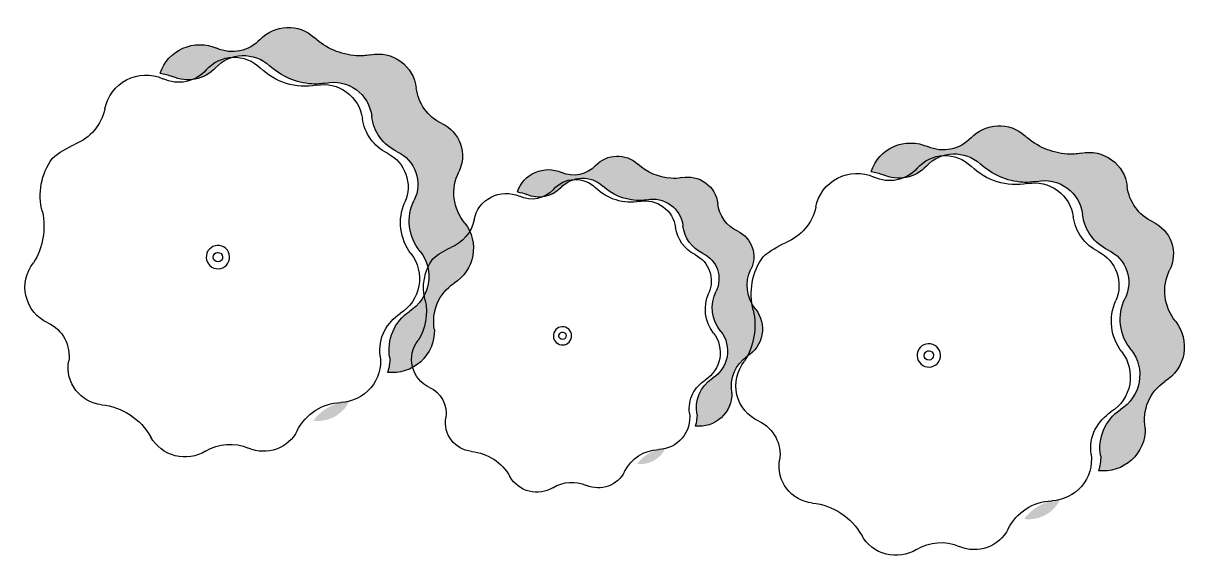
# Model space of a CAD drawing. Header units: millimetres. Extents: x 1673 to 20540, y 9294 to 24303.
# Drawn here: x 12699 to 20540, y 20700 to 24303 of the extents above; entities that cross this region are included whole.
import ezdxf

# ---------------------------------------------------------------- set-up
doc = ezdxf.new("R2010")
doc.units = ezdxf.units.MM
doc.header["$LTSCALE"] = 150
doc.header["$MEASUREMENT"] = 0
doc.layers.add('TREE', color=3, linetype='Continuous')

msp = doc.modelspace()

# ---------------------------------------------------------------- hatches: boundary and pattern name
at = {"layer": 'TREE'}
h = msp.add_hatch(color=9, dxfattribs=at)
edge = h.paths.add_edge_path()
edge.add_ellipse((14915.2962432987, 21427.53878933431), major_axis=(-228.5951296168043, 228.5951296168043), ratio=0.9999999999997514, start_angle=-41.94082604920993, end_angle=8.70439327606428)
edge.add_ellipse((14684.54017865946, 21854.63770714608), major_axis=(-168.014041455997, 168.014041455997), ratio=0.9999999999997213, start_angle=127.7949350634594, end_angle=198.9686321633908)
edge = h.paths.add_edge_path()
edge.add_ellipse((13889.74456840758, 23876.32447449974), major_axis=(-198.9286359144102, 198.9286359144101), ratio=0.9999999999997402, start_angle=-69.01714650749068, end_angle=26.614275030293925, ccw=False)
edge.add_ellipse((14108.84399473231, 24368.03376958169), major_axis=(-181.7172556214281, 181.7172556214281), ratio=0.9999999999997558, start_angle=110.9828534925134, end_angle=181.9400953983226)
edge.add_ellipse((14485.60038233763, 24015.96558538093), major_axis=(-182.904042390431, 182.904042390431), ratio=0.9999999999997357, start_angle=-87.72657159950307, end_angle=1.9400953983334261, ccw=False)
edge.add_ellipse((14978.7501436195, 24549.88982241993), major_axis=(-331.0374805234121, 331.0374805234121), ratio=0.999999999999726, start_angle=92.2734284004945, end_angle=131.007161831329)
edge.add_ellipse((14970.72092121526, 24434.85996748862), major_axis=(-249.5011820487587, 249.5011820487587), ratio=0.9999999999997107, start_angle=131.0071618313554, end_angle=146.4255729920631)
edge.add_ellipse((15092.08341367093, 23834.35250507706), major_axis=(-183.7066589394094, 183.7066589394094), ratio=0.999999999999732, start_angle=231.7125077572624, end_angle=326.4255729920398, ccw=False)
edge.add_ellipse((15651.66286698629, 23900.21182897101), major_axis=(-214.7068292336326, 214.7068292336326), ratio=0.999999999999751, start_angle=51.71250775726844, end_angle=109.7987478432379)
edge.add_ellipse((15419.22502633856, 23406.28429312606), major_axis=(-171.2930156052639, 171.2930156052639), ratio=0.999999999999745, start_angle=198.7080932124703, end_angle=289.7987478432386, ccw=False)
edge.add_ellipse((15923.30809323718, 23157.23951364221), major_axis=(-226.2765006571722, 226.2765006571722), ratio=0.9999999999997392, start_angle=18.70809321247616, end_angle=84.83514895742553)
edge.add_ellipse((15458.5682392378, 22782.96509716552), major_axis=(-195.7348711533589, 195.7348711533589), ratio=0.99999999999973, start_angle=166.7769597503183, end_angle=262.70237089075295, ccw=False)
edge.add_ellipse((15779.30763826898, 22288.92427787208), major_axis=(-220.8515415050083, 220.8515415050083), ratio=0.9999999999997474, start_angle=-10.93060481540509, end_angle=55.31516227911457)
edge.add_ellipse((15188.40384280876, 22227.02744396), major_axis=(-200.5944350606992, 200.5944350606992), ratio=0.9999999999997287, start_angle=128.4796039051903, end_angle=226.2058544675246, ccw=False)
edge.add_ellipse((14887.59882343551, 22036.47655233364), major_axis=(-200.5944350606839, 200.5944350606839), ratio=0.9999999999997305, start_angle=206.2264424532973, end_angle=226.2058544675099)
edge.add_ellipse((15478.50261889547, 22098.37338624551), major_axis=(-220.8515415049259, 220.8515415049259), ratio=0.9999999999997239, start_angle=-10.930604815422726, end_angle=55.315162279123285, ccw=False)
edge.add_ellipse((15157.76321986461, 22592.41420553883), major_axis=(-195.734871153304, 195.734871153304), ratio=0.9999999999997404, start_angle=166.7769597502922, end_angle=262.7023708907809)
edge.add_ellipse((15622.50307386381, 22966.68862201559), major_axis=(-226.2765006571666, 226.2765006571666), ratio=0.999999999999744, start_angle=18.708093212469578, end_angle=84.83514895742218, ccw=False)
edge.add_ellipse((15118.42000696492, 23215.73340149954), major_axis=(-171.2930156053079, 171.2930156053079), ratio=0.9999999999997231, start_angle=198.7080932124741, end_angle=289.7987478432013)
edge.add_ellipse((15350.85784761288, 23709.6609373447), major_axis=(-214.7068292336258, 214.7068292336258), ratio=0.9999999999997196, start_angle=51.71250775726969, end_angle=109.79874784323749, ccw=False)
edge.add_ellipse((14791.27839429782, 23643.80161345071), major_axis=(-183.7066589393728, 183.7066589393728), ratio=0.9999999999997491, start_angle=231.7125077572616, end_angle=326.4255729920446)
edge.add_ellipse((14669.91590184203, 24244.30907586231), major_axis=(-249.5011820487289, 249.5011820487289), ratio=0.999999999999741, start_angle=131.007161831332, end_angle=146.4255729920423, ccw=False)
edge.add_ellipse((14677.94512424628, 24359.33893079326), major_axis=(-331.0374805232444, 331.0374805232444), ratio=0.9999999999997614, start_angle=92.27342840048311, end_angle=131.0071618313183, ccw=False)
edge.add_ellipse((14184.79536296453, 23825.41469375457), major_axis=(-182.9040423905018, 182.9040423905018), ratio=0.9999999999997278, start_angle=-87.72657159949578, end_angle=1.9400953983309)
edge.add_ellipse((13808.03897535908, 24177.48287795537), major_axis=(-181.7172556214403, 181.7172556214403), ratio=0.9999999999997244, start_angle=110.98285349251239, end_angle=181.9400953983228, ccw=False)
edge.add_ellipse((13588.93954903423, 23685.77358287311), major_axis=(-198.9286359143296, 198.9286359143296), ratio=0.9999999999998139, start_angle=-69.01714650749018, end_angle=-51.90822867178888)
h = msp.add_hatch(color=9, dxfattribs=at)
edge = h.paths.add_edge_path()
edge.add_ellipse((19710.51316687485, 20763.67987987307), major_axis=(-228.5951296168052, 228.5951296168052), ratio=0.9999999999997475, start_angle=-41.94082604920972, end_angle=8.704393276064499)
edge.add_ellipse((19479.75710223562, 21190.77879768484), major_axis=(-168.014041455997, 168.014041455997), ratio=0.9999999999997194, start_angle=127.7949350634598, end_angle=198.9686321633909)
edge = h.paths.add_edge_path()
edge.add_ellipse((18684.96149198374, 23212.46556503851), major_axis=(-198.9286359144108, 198.9286359144108), ratio=0.9999999999997297, start_angle=-69.01714650749022, end_angle=26.61427503029421, ccw=False)
edge.add_ellipse((18904.06091830847, 23704.17486012045), major_axis=(-181.7172556214291, 181.7172556214291), ratio=0.999999999999758, start_angle=110.9828534925131, end_angle=181.9400953983229)
edge.add_ellipse((19280.81730591378, 23352.10667591969), major_axis=(-182.9040423904319, 182.9040423904319), ratio=0.9999999999997262, start_angle=-87.7265715995029, end_angle=1.9400953983337104, ccw=False)
edge.add_ellipse((19773.96706719565, 23886.0309129587), major_axis=(-331.0374805234089, 331.0374805234089), ratio=0.9999999999997324, start_angle=92.27342840049465, end_angle=131.0071618313294)
edge.add_ellipse((19765.93784479142, 23771.00105802739), major_axis=(-249.501182048763, 249.501182048763), ratio=0.9999999999997053, start_angle=131.0071618313556, end_angle=146.4255729920636)
edge.add_ellipse((19887.30033724708, 23170.49359561583), major_axis=(-183.7066589394094, 183.7066589394094), ratio=0.999999999999732, start_angle=231.7125077572624, end_angle=326.4255729920398, ccw=False)
edge.add_ellipse((20446.87979056244, 23236.35291950977), major_axis=(-214.7068292336359, 214.7068292336359), ratio=0.9999999999997315, start_angle=51.712507757269, end_angle=109.7987478432376)
edge.add_ellipse((20214.44194991472, 22742.42538366483), major_axis=(-171.2930156052649, 171.2930156052649), ratio=0.9999999999997264, start_angle=198.7080932124706, end_angle=289.79874784323897, ccw=False)
edge.add_ellipse((20718.52501681334, 22493.38060418097), major_axis=(-226.2765006571716, 226.2765006571716), ratio=0.9999999999997365, start_angle=18.70809321247621, end_angle=84.83514895742574)
edge.add_ellipse((20253.78516281396, 22119.10618770428), major_axis=(-195.7348711533571, 195.7348711533571), ratio=0.9999999999997298, start_angle=166.7769597503177, end_angle=262.7023708907534, ccw=False)
edge.add_ellipse((20574.52456184514, 21625.06536841084), major_axis=(-220.8515415050093, 220.8515415050093), ratio=0.9999999999997359, start_angle=-10.93060481540495, end_angle=55.31516227911487)
edge.add_ellipse((19983.62076638492, 21563.16853449877), major_axis=(-200.5944350606982, 200.5944350606982), ratio=0.9999999999997388, start_angle=128.4796039051903, end_angle=226.2058544675243, ccw=False)
edge.add_ellipse((19682.81574701167, 21372.6176428724), major_axis=(-200.5944350606663, 200.5944350606663), ratio=0.999999999999703, start_angle=206.2264424532977, end_angle=226.2058544675106)
edge.add_ellipse((20273.71954247163, 21434.51447678427), major_axis=(-220.8515415049248, 220.8515415049248), ratio=0.9999999999997495, start_angle=-10.930604815422384, end_angle=55.31516227912272, ccw=False)
edge.add_ellipse((19952.98014344077, 21928.5552960776), major_axis=(-195.7348711533028, 195.7348711533028), ratio=0.9999999999997484, start_angle=166.7769597502923, end_angle=262.7023708907809)
edge.add_ellipse((20417.71999743997, 22302.82971255436), major_axis=(-226.2765006571657, 226.2765006571657), ratio=0.9999999999997516, start_angle=18.708093212469578, end_angle=84.8351489574219, ccw=False)
edge.add_ellipse((19913.63693054108, 22551.87449203831), major_axis=(-171.2930156053075, 171.2930156053075), ratio=0.9999999999997322, start_angle=198.7080932124739, end_angle=289.7987478432011)
edge.add_ellipse((20146.07477118903, 23045.80202788347), major_axis=(-214.7068292336237, 214.7068292336236), ratio=0.9999999999997286, start_angle=51.71250775726952, end_angle=109.7987478432382, ccw=False)
edge.add_ellipse((19586.49531787398, 22979.94270398947), major_axis=(-183.7066589393731, 183.7066589393731), ratio=0.9999999999997475, start_angle=231.7125077572616, end_angle=326.425572992045)
edge.add_ellipse((19465.13282541818, 23580.45016640107), major_axis=(-249.5011820487258, 249.5011820487258), ratio=0.9999999999997357, start_angle=131.0071618313321, end_angle=146.4255729920422, ccw=False)
edge.add_ellipse((19473.16204782244, 23695.48002133202), major_axis=(-331.0374805232476, 331.0374805232476), ratio=0.9999999999997545, start_angle=92.27342840048283, end_angle=131.0071618313179, ccw=False)
edge.add_ellipse((18980.01228654068, 23161.55578429333), major_axis=(-182.9040423904991, 182.9040423904991), ratio=0.9999999999997413, start_angle=-87.72657159949574, end_angle=1.94009539833118)
edge.add_ellipse((18603.25589893524, 23513.62396849414), major_axis=(-181.7172556214402, 181.7172556214402), ratio=0.999999999999729, start_angle=110.98285349251199, end_angle=181.9400953983228, ccw=False)
edge.add_ellipse((18384.15647261039, 23021.91467341188), major_axis=(-198.9286359143296, 198.9286359143296), ratio=0.9999999999998139, start_angle=-69.01714650749018, end_angle=-51.90822867178888)
h = msp.add_hatch(color=9, dxfattribs=at)
edge = h.paths.add_edge_path()
edge.add_ellipse((17043.18088370761, 21177.76989049455), major_axis=(-178.8567920854729, 178.8567920854729), ratio=0.9999999999997227, start_angle=-41.94082604921066, end_angle=8.704393276064446)
edge.add_ellipse((16862.633338601, 21511.93948750672), major_axis=(-131.4570985414616, 131.4570985414616), ratio=0.9999999999997506, start_angle=127.7949350634599, end_angle=198.9686321633902)
edge = h.paths.add_edge_path()
edge.add_ellipse((16240.77147543899, 23093.74226001838), major_axis=(-155.6452131470723, 155.6452131470723), ratio=0.9999999999997466, start_angle=-69.01714650749011, end_angle=26.614275030293527, ccw=False)
edge.add_ellipse((16412.1986646617, 23478.46413622103), major_axis=(-142.1787308483198, 142.1787308483198), ratio=0.9999999999997486, start_angle=110.9828534925125, end_angle=181.9400953983215)
edge.add_ellipse((16706.9793933577, 23202.99988583625), major_axis=(-143.1072933892162, 143.1072933892161), ratio=0.999999999999726, start_angle=-87.72657159950262, end_angle=1.940095398333881, ccw=False)
edge.add_ellipse((17092.8283152855, 23620.75146441783), major_axis=(-259.0094632625154, 259.0094632625155), ratio=0.9999999999997303, start_angle=92.27342840049464, end_angle=131.0071618313296)
edge.add_ellipse((17086.54611249068, 23530.75011188875), major_axis=(-195.21404991252, 195.21404991252), ratio=0.999999999999708, start_angle=131.0071618313557, end_angle=146.4255729920633)
edge.add_ellipse((17181.50223039444, 23060.90266356226), major_axis=(-143.7352744904116, 143.7352744904115), ratio=0.999999999999725, start_angle=231.7125077572621, end_angle=326.4255729920405, ccw=False)
edge.add_ellipse((17619.32689492119, 23112.43214024156), major_axis=(-167.9903451134099, 167.9903451134099), ratio=0.9999999999997242, start_angle=51.71250775726965, end_angle=109.7987478432378)
edge.add_ellipse((17437.46349911212, 22725.97467401295), major_axis=(-134.0226247565334, 134.0226247565334), ratio=0.9999999999997584, start_angle=198.7080932124703, end_angle=289.79874784323874, ccw=False)
edge.add_ellipse((17831.86682888222, 22531.11772137891), major_axis=(-177.042656594257, 177.042656594257), ratio=0.9999999999997478, start_angle=18.70809321247628, end_angle=84.83514895742528)
edge.add_ellipse((17468.24631089508, 22238.27892991866), major_axis=(-153.1463562344366, 153.1463562344366), ratio=0.9999999999997456, start_angle=166.7769597503193, end_angle=262.70237089075357, ccw=False)
edge.add_ellipse((17719.19837668188, 21851.7328287562), major_axis=(-172.7980745124925, 172.7980745124925), ratio=0.9999999999997764, start_angle=-10.93060481540454, end_angle=55.31516227911334)
edge.add_ellipse((17256.86500385671, 21803.30367292808), major_axis=(-156.9485632755872, 156.9485632755872), ratio=0.9999999999997503, start_angle=128.4796039051905, end_angle=226.2058544675238, ccw=False)
edge.add_ellipse((17021.5099422747, 21654.21335213932), major_axis=(-156.9485632755764, 156.9485632755764), ratio=0.9999999999997691, start_angle=206.2264424532963, end_angle=226.2058544675093)
edge.add_ellipse((17483.84331509968, 21702.64250796728), major_axis=(-172.7980745124257, 172.7980745124257), ratio=0.9999999999997525, start_angle=-10.930604815422726, end_angle=55.31516227912249, ccw=False)
edge.add_ellipse((17232.89124931312, 22089.18860912965), major_axis=(-153.1463562343968, 153.1463562343968), ratio=0.9999999999997442, start_angle=166.776959750292, end_angle=262.7023708907811)
edge.add_ellipse((17596.51176730012, 22382.02740058994), major_axis=(-177.0426565942514, 177.0426565942514), ratio=0.9999999999997498, start_angle=18.708093212469123, end_angle=84.83514895742218, ccw=False)
edge.add_ellipse((17202.10843752982, 22576.88435322407), major_axis=(-134.0226247565667, 134.0226247565667), ratio=0.9999999999997519, start_angle=198.7080932124738, end_angle=289.7987478432013)
edge.add_ellipse((17383.97183333907, 22963.34181945284), major_axis=(-167.9903451133949, 167.9903451133949), ratio=0.999999999999767, start_angle=51.71250775726787, end_angle=109.79874784323789, ccw=False)
edge.add_ellipse((16946.14716881255, 22911.8123427735), major_axis=(-143.7352744903827, 143.7352744903828), ratio=0.9999999999997431, start_angle=231.7125077572617, end_angle=326.4255729920454)
edge.add_ellipse((16851.1910509087, 23381.65979110003), major_axis=(-195.2140499124981, 195.2140499124981), ratio=0.9999999999997381, start_angle=131.0071618313317, end_angle=146.4255729920421, ccw=False)
edge.add_ellipse((16857.47325370353, 23471.66114362882), major_axis=(-259.0094632623928, 259.0094632623928), ratio=0.9999999999997397, start_angle=92.27342840048323, end_angle=131.0071618313177, ccw=False)
edge.add_ellipse((16471.62433177582, 23053.90956504749), major_axis=(-143.1072933892695, 143.1072933892695), ratio=0.9999999999997256, start_angle=-87.72657159949547, end_angle=1.940095398331308)
edge.add_ellipse((16176.84360307972, 23329.37381543231), major_axis=(-142.1787308483291, 142.1787308483291), ratio=0.9999999999997412, start_angle=110.9828534925127, end_angle=181.9400953983236, ccw=False)
edge.add_ellipse((16005.41641385692, 22944.65193922941), major_axis=(-155.6452131469923, 155.6452131469923), ratio=0.9999999999999194, start_angle=-69.01714650748777, end_angle=-51.90822867178612)

# ---------------------------------------------------------------- linework, layer by layer
at = {"layer": 'TREE', "color": 7}
for p, q in [((13622.77746511581, 23965.05874146323), (13622.77746511581, 23965.05874146323)), ((18417.99438869197, 23301.199832002), (18417.99438869197, 23301.199832002)), ((16031.89178597598, 23163.16948869009), (16031.89178597598, 23163.16948869009))]:
    msp.add_line(p, q, dxfattribs=at)
at = {"layer": 'TREE', "color": 7, "extrusion": (0, 0, -1)}
for centre, major_axis, ratio, start_param, end_param in [((14485.60038233779, 24015.96558538099), (-182.9040423904831, 182.904042390483), 0.9999999999997427, 6.249324254675266, 7.814302823076765), ((13889.74456840753, 23876.3244744995), (-198.9286359144286, 198.9286359144286), 0.9999999999997403, 5.818678579869573, 7.487761754066463), ((14108.84399473245, 24368.03376958153), (-181.7172556213631, 181.7172556213631), 0.9999999999997539, 3.107731601086937, 4.346169100477466), ((14978.75014361964, 24549.88982241985), (-331.0374805234355, 331.0374805234355), 0.9999999999997461, 3.996678989530227, 4.672710169488098), ((14121.48048152289, 23821.97146688901), (-177.3827993517714, 177.3827993517714), 0.9999999999997417, 6.217882090268758, 7.845744987483899), ((14184.79536296448, 23825.41469375451), (-182.9040423904311, 182.9040423904311), 0.999999999999748, 6.249324254676147, 7.814302823077644), ((14970.72092121524, 24434.85996748872), (-249.5011820487771, 249.5011820487771), 0.9999999999997959, 3.727576949348969, 3.996678989529596), ((15092.08341367094, 23834.35250507715), (-183.7066589393841, 183.7066589393841), 0.999999999999742, 0.5859842957593816, 2.239039128762473), ((13808.03897535931, 24177.48287795528), (-181.717255621439, 181.717255621439), 0.9999999999997341, 3.107731601087185, 4.346169100477711), ((14600.00141331531, 24308.44086262426), (-305.1287316766355, 305.1287316766355), 0.9999999999997283, 3.747806164420354, 4.704152333894347), ((13525.78394874494, 23671.71836200402), (-198.6359654269818, 198.6359654269818), 0.9999999999997319, 5.685538208372794, 7.489400632714445), ((13588.93954903486, 23685.77358287303), (-198.9286359143592, 198.9286359143592), 0.9999999999997888, 0.9059694991986106, 1.204576446884782), ((13747.75006066728, 24149.96545704587), (-174.2238679797421, 174.2238679797421), 0.9999999999997433, 3.076729544749637, 4.377171156812752), ((14669.91590184205, 24244.30907586292), (-249.50118204917, 249.50118204917), 0.9999999999997774, 3.727576949349033, 3.996678989529658), ((14724.10190874415, 23623.28467662813), (-187.232889580888, 187.232889580888), 0.9999999999997469, 0.6062135108306844, 2.218809913690937), ((14791.27839429784, 23643.80161345079), (-183.7066589393841, 183.7066589393841), 0.9999999999997377, 0.5859842957593836, 2.239039128762456), ((15651.66286698615, 23900.21182897121), (-214.7068292336061, 214.7068292336061), 0.9999999999997389, 4.366835642747954, 5.380631782352048), ((12923.49996896586, 23795.66189850951), (-236.2097023618012, 236.2097023618012), 0.9999999999997314, 2.571936360835207, 3.542857249671817), ((15294.81052071745, 23702.1882859971), (-220.1576474667621, 220.1576474667621), 0.9999999999997631, 4.393861899807724, 5.360402567281432), ((15350.85784761298, 23709.66093734471), (-214.7068292335468, 214.7068292335468), 0.9999999999997364, 4.366835642748379, 5.380631782352473), ((15419.22502633836, 23406.28429312611), (-171.2930156052286, 171.2930156052286), 0.9999999999997466, 1.225242989158461, 2.815074830261951), ((19280.81730591395, 23352.10667591975), (-182.9040423904831, 182.9040423904831), 0.9999999999997321, 6.249324254675266, 7.814302823076755), ((18904.0609183086, 23704.17486012029), (-181.7172556213649, 181.7172556213649), 0.9999999999997499, 3.107731601086927, 4.346169100477467), ((19773.9670671958, 23886.03091295861), (-331.0374805234384, 331.0374805234384), 0.9999999999997429, 3.996678989530237, 4.672710169488103), ((13302.52071474125, 22904.05889409322), (-448.9069034691509, 448.9069034691508), 0.999999999999773, 0.08502565799756547, 0.3740651130190684), ((18684.96149198369, 23212.46556503827), (-198.9286359144297, 198.9286359144297), 0.9999999999997301, 5.818678579869567, 7.487761754066455), ((18980.01228654064, 23161.55578429328), (-182.9040423904321, 182.9040423904321), 0.9999999999997381, 6.249324254676142, 7.814302823077639), ((13246.9442530148, 23138.85165834387), (-306.4564221752258, 306.4564221752257), 0.9999999999997404, 5.241940635311746, 6.114382045690587), ((15118.42000696515, 23215.73340149977), (-171.2930156052088, 171.2930156052088), 0.9999999999997286, 1.22524298915837, 2.815074830261854), ((16706.97939335783, 23202.9998858363), (-143.1072933892572, 143.1072933892572), 0.9999999999997216, 6.249324254675256, 7.814302823076755), ((18916.69740509905, 23158.11255742778), (-177.3827993517714, 177.3827993517714), 0.9999999999997417, 6.217882090268758, 7.845744987483899), ((19765.9378447914, 23771.00105802748), (-249.5011820487787, 249.5011820487787), 0.9999999999997939, 3.727576949348964, 3.996678989529597), ((19887.3003372471, 23170.49359561591), (-183.7066589393837, 183.7066589393837), 0.9999999999997344, 0.585984295759385, 2.239039128762454), ((15923.30809323728, 23157.23951364221), (-226.2765006572496, 226.2765006572496), 0.9999999999997369, 4.802532636452915, 5.956667483852071), ((16240.77147543896, 23093.74226001819), (-155.6452131470877, 155.6452131470877), 0.9999999999997423, 5.818678579869567, 7.487761754066452), ((16412.19866466181, 23478.4641362209), (-142.1787308482677, 142.1787308482677), 0.9999999999997329, 3.10773160108693, 4.346169100477482), ((17092.82831528562, 23620.75146441776), (-259.0094632625299, 259.0094632625299), 0.9999999999997713, 3.996678989530212, 4.672710169488106), ((18321.0008723211, 23007.85945254278), (-198.6359654269812, 198.6359654269811), 0.9999999999997313, 5.685538208372782, 7.489400632714445), ((18384.15647261102, 23021.91467341179), (-198.9286359143619, 198.9286359143619), 0.9999999999997728, 0.9059694991986184, 1.204576446884781), ((18542.96698424343, 23486.10654758463), (-174.2238679797412, 174.2238679797412), 0.999999999999739, 3.076729544749621, 4.37717115681276), ((18603.25589893547, 23513.62396849404), (-181.7172556214363, 181.7172556214362), 0.9999999999997448, 3.10773160108718, 4.346169100477727), ((19395.21833689147, 23644.58195316302), (-305.1287316766314, 305.1287316766314), 0.9999999999997325, 3.747806164420352, 4.704152333894349), ((19473.16204782212, 23695.480021332), (-331.0374805232505, 331.0374805232505), 0.9999999999997081, 3.996678989529376, 4.672710169487234), ((16422.08567097886, 23051.21552465989), (-138.7873771255843, 138.7873771255843), 0.9999999999997331, 6.217882090268771, 7.845744987483892), ((16471.62433177578, 23053.90956504745), (-143.1072933892157, 143.1072933892157), 0.9999999999997327, 6.249324254676143, 7.814302823077647), ((17086.54611249066, 23530.75011188882), (-195.2140499124833, 195.2140499124833), 0.9999999999996528, 3.727576949349033, 3.996678989529655), ((19465.1328254182, 23580.45016640168), (-249.5011820491682, 249.5011820491682), 0.9999999999997756, 3.727576949349034, 3.996678989529659), ((19586.495317874, 22979.94270398955), (-183.7066589393856, 183.7066589393856), 0.9999999999997266, 0.5859842957593888, 2.239039128762451), ((15956.00237739468, 22933.65489077561), (-155.416222684294, 155.416222684294), 0.9999999999997495, 5.68553820837279, 7.489400632714444), ((16005.41641385741, 22944.65193922934), (-155.6452131470535, 155.6452131470535), 0.9999999999997132, 0.9059694991986468, 1.204576446884799), ((16176.8436030799, 23329.37381543224), (-142.1787308483255, 142.1787308483255), 0.9999999999997451, 3.107731601087169, 4.346169100477722), ((16796.48874312485, 23431.83761278057), (-238.7380090392739, 238.7380090392739), 0.9999999999997439, 3.747806164420343, 4.704152333894343), ((16857.47325370329, 23471.6611436288), (-259.0094632624, 259.0094632623999), 0.9999999999996918, 3.996678989529385, 4.672710169487228), ((20446.87979056231, 23236.35291950997), (-214.7068292336079, 214.7068292336079), 0.9999999999997337, 4.366835642747956, 5.380631782352059), ((15585.2663306033, 22955.11531629567), (-241.799325881779, 241.7993258817789), 0.9999999999997319, 4.843781965630527, 5.915418154673738), ((15622.50307386408, 22966.68862201586), (-226.2765006572824, 226.2765006572824), 0.9999999999997369, 4.802532636452991, 5.95666748385214), ((16851.19105090871, 23381.6597911005), (-195.2140499127965, 195.2140499127965), 0.9999999999997128, 3.727576949349058, 3.996678989529686), ((16893.58712201782, 22895.75953574451), (-146.4942584711538, 146.4942584711537), 0.9999999999997558, 0.6062135108306881, 2.218809913690932), ((17619.32689492109, 23112.43214024171), (-167.9903451133896, 167.9903451133896), 0.9999999999997173, 4.366835642747961, 5.380631782352044), ((17718.71689254201, 23131.80298904828), (-236.2097023618012, 236.2097023618012), 0.9999999999997314, 2.571936360835207, 3.542857249671817), ((20090.0274442936, 23038.32937653586), (-220.1576474667636, 220.1576474667636), 0.9999999999997535, 4.393861899807726, 5.360402567281428), ((20146.07477118913, 23045.80202788347), (-214.706829233541, 214.706829233541), 0.9999999999997646, 4.366835642748369, 5.380631782352485), ((15484.76495108409, 23030.63046228608), (-184.8145657989995, 184.8145657989995), 0.9999999999997342, 2.571936360835207, 3.542857249671812), ((15458.56823923792, 22782.96509716542), (-195.7348711532894, 195.7348711532894), 0.999999999999738, 1.698163982340273, 3.372378243070644), ((17383.97183333915, 22963.34181945284), (-167.9903451133388, 167.9903451133388), 0.999999999999729, 4.366835642748382, 5.380631782352477), ((17437.46349911196, 22725.97467401299), (-134.0226247565062, 134.0226247565062), 0.999999999999766, 1.22524298915847, 2.815074830261945), ((18097.73763831741, 22240.19998463198), (-448.9069034691509, 448.9069034691508), 0.999999999999773, 0.08502565799756547, 0.3740651130190684), ((14011.77100735104, 22723.46474840016), (-55.67269943773857, 55.67269943773857), 0.9999999999997018, 1.134091116858114, 7.4172764240377), ((14011.77100735104, 22723.46474840016), (-55.67269943773857, 55.67269943773857), 0.9999999999997018, 1.134091116858114, 7.4172764240377), ((14011.77100735123, 22723.46474839994), (-22.42350458305897, 22.42350458305897), 0.999999999999742, 4.271807012549546, 7.413399666139339), ((14011.77100735115, 22723.46474839997), (-22.42350458305889, 22.42350458305889), 0.9999999999997783, 4.271807012552125, 7.413399666141919), ((14011.77100735115, 22723.46474839997), (-22.42350458305929, 22.42350458305929), 0.999999999999673, 1.130214358962412, 4.271807012552205), ((14011.77100735123, 22723.46474839994), (-22.42350458305733, 22.42350458305733), 0.9999999999998151, 1.130214358959671, 4.271807012549464), ((15093.3778783566, 22578.06139701193), (-196.4494091426563, 196.4494091426562), 0.9999999999997436, 1.702189312041674, 3.368352913370268), ((15157.76321986474, 22592.41420553899), (-195.7348711532735, 195.7348711532735), 0.9999999999997397, 1.698163982339913, 3.372378243070276), ((15781.31735286478, 22333.02481578352), (-351.2325430297021, 351.232543029702), 0.9999999999995749, 0.08502565799758777, 0.3740651130191401), ((17202.10843752999, 22576.88435322424), (-134.0226247564899, 134.0226247564899), 0.9999999999997364, 1.225242989158356, 2.81507483026185), ((19835.39023925082, 22533.13277298834), (-179.8821720688431, 179.8821720688431), 0.9999999999997253, 1.252269246217292, 2.773825501084695), ((19913.6369305413, 22551.87449203853), (-171.2930156052074, 171.2930156052074), 0.999999999999746, 1.225242989158364, 2.815074830261859), ((12974.92797790603, 22519.74422610538), (-187.0964642666463, 187.0964642666463), 0.9999999999997512, 4.3572086596024, 6.170331225205154), ((15737.8333657977, 22516.73074464189), (-239.776817100754, 239.776817100754), 0.9999999999997474, 5.241940635311744, 6.114382045690589), ((17140.8868698659, 22562.22050735358), (-140.7429296657876, 140.7429296657876), 0.999999999999759, 1.252269246217282, 2.773825501084689), ((18042.16117659095, 22474.99274888263), (-306.4564221752251, 306.456422175225), 0.9999999999997412, 5.241940635311748, 6.114382045690587), ((17831.86682888229, 22531.11772137891), (-177.0426565943201, 177.04265659432), 0.9999999999997429, 4.802532636452916, 5.956667483852067), ((20718.52501681344, 22493.38060418097), (-226.2765006572527, 226.2765006572527), 0.999999999999725, 4.802532636452914, 5.956667483852065), ((15779.30763826878, 22288.92427787198), (-220.8515415049149, 220.8515415049149), 0.9999999999997288, 5.317753599134086, 6.473960350443031), ((15057.13526416321, 22353.16150032335), (-255.344042817188, 255.344042817188), 0.9999999999997387, 2.139169959203641, 2.91633515823243), ((17567.37709387795, 22372.9722455726), (-189.1879841365835, 189.1879841365835), 0.9999999999997525, 4.843781965630525, 5.91541815467373), ((17596.51176730033, 22382.02740059015), (-177.0426565943433, 177.0426565943433), 0.99999999999974, 4.802532636452987, 5.956667483852145), ((20380.48325417945, 22291.25640683443), (-241.7993258817768, 241.7993258817768), 0.999999999999747, 4.843781965630535, 5.915418154673742), ((20417.71999744024, 22302.82971255462), (-226.2765006572846, 226.2765006572846), 0.9999999999997267, 4.80253263645299, 5.956667483852132), ((15478.50261889576, 22098.3733862453), (-220.8515415051364, 220.8515415051364), 0.9999999999997423, 5.317753599134453, 6.473960350443392), ((17172.16754113154, 22265.93648565474), (-326.3527422362546, 326.3527422362546), 0.9999999999997278, 2.139169959203632, 2.916335158232428), ((17468.24631089517, 22238.27892991858), (-153.1463562343846, 153.1463562343846), 0.999999999999731, 1.698163982340265, 3.372378243070646), ((15447.0325559349, 22048.88206951264), (-253.76956059139, 253.76956059139), 0.9999999999997614, 6.011648402480247, 6.455836187880455), ((20253.78516281407, 22119.10618770418), (-195.7348711532899, 195.7348711532899), 0.9999999999997361, 1.698163982340272, 3.372378243070639), ((15403.87964457263, 22093.01367497913), (-212.2072623849251, 212.2072623849251), 0.9999999999997331, 5.376351897691761, 5.954235183490797), ((15188.40384280884, 22227.02744396011), (-200.5944350607147, 200.5944350607147), 0.9999999999997365, 2.335148359433625, 4.040793197375431), ((16336.24707658439, 22191.72482561199), (-17.54453869495087, 17.54453869495087), 0.9999999999998784, 4.271807012549486, 7.413399666139279), ((16336.24707658433, 22191.72482561201), (-17.54453869495288, 17.54453869495287), 0.9999999999996793, 4.271807012552205, 7.413399666141999), ((16336.24707658433, 22191.72482561201), (-17.54453869495342, 17.54453869495342), 0.9999999999997544, 1.130214358962333, 4.271807012552126), ((16336.24707658439, 22191.72482561199), (-17.5445386949526, 17.5445386949526), 0.9999999999998195, 1.130214358959665, 4.271807012549458), ((17182.51504200392, 22077.95872293373), (-153.7054231437107, 153.7054231437107), 0.9999999999997361, 1.702189312041679, 3.368352913370263), ((17232.89124931323, 22089.18860912977), (-153.1463562343719, 153.1463562343719), 0.9999999999997532, 1.698163982339904, 3.372378243070271), ((18806.9879309272, 22059.60583893892), (-55.67269943773783, 55.67269943773783), 0.9999999999997067, 1.134091116858112, 7.417276424037698), ((18806.9879309272, 22059.60583893892), (-55.67269943773783, 55.67269943773783), 0.9999999999997067, 1.134091116858112, 7.417276424037698), ((14830.60809385316, 22019.87332493363), (-196.449409142812, 196.449409142812), 0.9999999999997337, 2.223394400147908, 3.890157754586181), ((17719.19837668172, 21851.73282875612), (-172.7980745124186, 172.7980745124185), 0.9999999999997211, 5.317753599134072, 6.473960350443031), ((18806.98793092739, 22059.6058389387), (-22.4235045830603, 22.4235045830603), 0.9999999999996776, 4.271807012549571, 7.413399666139364), ((18806.98793092731, 22059.60583893873), (-22.42350458305787, 22.42350458305787), 0.9999999999998345, 4.271807012552157, 7.413399666141951), ((18806.98793092731, 22059.60583893873), (-22.42350458306094, 22.42350458306094), 0.9999999999996001, 1.130214358962494, 4.271807012552287), ((18806.98793092739, 22059.6058389387), (-22.42350458305765, 22.42350458305765), 0.9999999999998067, 1.130214358959728, 4.271807012549521), ((19888.59480193276, 21914.2024875507), (-196.4494091426567, 196.4494091426567), 0.9999999999997395, 1.702189312041673, 3.368352913370269), ((19952.9801434409, 21928.55529607775), (-195.7348711532734, 195.7348711532734), 0.9999999999997462, 1.698163982339917, 3.372378243070275), ((17770.14490148218, 21855.88531664414), (-187.096464266646, 187.096464266646), 0.9999999999997624, 4.357208659602403, 6.170331225205156), ((17459.22059230899, 21663.91964382855), (-198.553703276185, 198.553703276185), 0.9999999999995773, 6.011648402480201, 6.455836187880486), ((17483.8433150999, 21702.64250796711), (-172.7980745125912, 172.7980745125912), 0.9999999999997325, 5.31775359913444, 6.473960350443402), ((20574.52456184494, 21625.06536841075), (-220.8515415049145, 220.8515415049145), 0.9999999999997273, 5.317753599134085, 6.473960350443035), ((15358.30611006995, 21669.06480875947), (-136.2339179713716, 136.2339179713716), 0.9999999999997399, 1.215616006013263, 2.516059122861905), ((17425.45700640783, 21698.44897696241), (-166.0346406812376, 166.0346406812375), 0.999999999999722, 5.376351897691762, 5.954235183490796), ((17256.86500385676, 21803.30367292816), (-156.9485632756002, 156.9485632756002), 0.9999999999997319, 2.335148359433623, 4.040793197375436), ((14853.43122858322, 21400.51639066845), (-241.7993258818811, 241.7993258818811), 0.999999999999742, 5.960114219132817, 7.031750408176437), ((16976.91940752099, 21641.2226992063), (-153.7054231438305, 153.7054231438305), 0.9999999999997317, 2.223394400147915, 3.890157754586193), ((17021.50994227476, 21654.213352139), (-156.9485632755699, 156.9485632755699), 0.9999999999998507, 2.335148359432791, 2.683854881693385), ((20242.24947951105, 21385.02316005141), (-253.7695605913903, 253.7695605913902), 0.9999999999998204, 6.011648402480262, 6.455836187880437), ((20273.71954247192, 21434.51447678406), (-220.8515415051356, 220.8515415051356), 0.999999999999766, 5.317753599134464, 6.473960350443387), ((15742.28553440405, 21607.15174711919), (-138.7873771255769, 138.7873771255769), 0.9999999999997297, 4.029787386323462, 5.657651776451345), ((13789.74525327873, 21638.47983639975), (-187.2328895808678, 187.2328895808677), 0.9999999999997478, 3.373537152936622, 4.986133555797004), ((14319.68992202748, 21666.50659557063), (-179.8821720686965, 179.8821720686965), 0.9999999999997451, 2.818521565542653, 4.340077820410794), ((20199.09656814879, 21429.15476551789), (-212.20726238493, 212.20726238493), 0.9999999999997574, 5.376351897691774, 5.954235183490801), ((14092.57936235286, 21148.35168812299), (-220.157647466809, 220.157647466809), 0.9999999999997397, 0.2319444993485678, 1.198485166822765), ((15687.49889837092, 21076.06864730356), (-238.7380090392363, 238.7380090392363), 0.999999999999731, 0.8881947327334099, 1.844540902207268), ((16994.77662377049, 21156.62709734786), (-189.1879841366654, 189.1879841366654), 0.9999999999997453, 5.960114219132824, 7.031750408176435), ((18047.85145006493, 21312.46866237179), (-177.3827993517629, 177.3827993517629), 0.9999999999997478, 4.029787386323459, 5.657651776451356), ((19625.82501742932, 21356.0144154724), (-196.449409142812, 196.449409142812), 0.9999999999997337, 2.223394400147908, 3.890157754586181), ((19682.81574701173, 21372.61764287199), (-200.5944350606348, 200.5944350606348), 0.9999999999996606, 2.335148359432683, 2.683854881693303), ((16577.16817317011, 21364.74244457643), (-140.7429296656742, 140.7429296656741), 0.9999999999997551, 2.818521565542646, 4.340077820410798), ((16162.53027780424, 21342.81382236012), (-146.4942584711389, 146.4942584711389), 0.9999999999997327, 3.373537152936631, 4.986133555796993), ((17977.82918242146, 20633.69650826969), (-305.1287316765763, 305.1287316765763), 0.9999999999997424, 0.8881947327333949, 1.84454090220727), ((19648.64815215937, 20736.65748120721), (-241.7993258818815, 241.7993258818815), 0.9999999999997496, 5.960114219132817, 7.031750408176423), ((19114.90684560363, 21002.64768610939), (-179.8821720686973, 179.8821720686973), 0.9999999999997367, 2.818521565542647, 4.340077820410784), ((18584.96217685488, 20974.62092693851), (-187.2328895808673, 187.2328895808673), 0.9999999999997553, 3.373537152936626, 4.986133555796993), ((18887.79628592902, 20484.49277866175), (-220.1576474668111, 220.1576474668111), 0.9999999999997338, 0.2319444993485592, 1.198485166822767)]:
    msp.add_ellipse(centre, major_axis=major_axis, ratio=ratio, start_param=start_param, end_param=end_param, dxfattribs=at)
at = {"layer": 'TREE', "color": 7, "extrusion": (0, 0, -0.9999999999999998)}
for centre, major_axis, ratio, start_param, end_param in [((14677.94512424597, 24359.33893079323), (-331.0374805232503, 331.0374805232503), 0.9999999999997112, 3.996678989529379, 4.672710169487237), ((15040.17331567466, 23196.99168244958), (-179.8821720688408, 179.8821720688408), 0.9999999999997436, 1.252269246217286, 2.773825501084704), ((17181.50223039445, 23060.90266356233), (-143.7352744903905, 143.7352744903905), 0.9999999999997484, 0.5859842957593804, 2.239039128762476), ((19519.3188323203, 22959.42576716689), (-187.232889580888, 187.232889580888), 0.9999999999997422, 0.6062135108306798, 2.218809913690933), ((16129.67251112266, 23307.84370830102), (-136.3157744603509, 136.3157744603509), 0.9999999999997325, 3.076729544749627, 4.377171156812766), ((16946.14716881256, 22911.81234277357), (-143.7352744903934, 143.7352744903934), 0.9999999999997263, 0.5859842957593941, 2.239039128762447), ((12376.95061755538, 22929.79539511597), (-326.3527422362533, 326.3527422362533), 0.999999999999738, 2.139169959203637, 2.916335158232432), ((17340.11943320138, 22957.49508750083), (-172.255159788392, 172.255159788392), 0.9999999999997167, 4.393861899807734, 5.360402567281412), ((20214.44194991452, 22742.42538366487), (-171.2930156052281, 171.2930156052281), 0.9999999999997481, 1.225242989158467, 2.815074830261954), ((12761.87415193227, 22055.45805486143), (-174.119247995841, 174.119247995841), 0.9999999999997345, 1.215616006013268, 2.516059122861901), ((16336.24707658425, 22191.72482561216), (-43.55928512065886, 43.55928512065886), 0.9999999999997621, 1.134091116858096, 7.417276424037683), ((16336.24707658425, 22191.72482561216), (-43.55928512065886, 43.55928512065886), 0.9999999999997621, 1.134091116858096, 7.417276424037683), ((15525.00311677818, 22032.33035749422), (-146.3875169403739, 146.3875169403739), 0.9999999999997302, 4.357208659602411, 6.170331225205165), ((14887.59882343558, 22036.47655233323), (-200.5944350606616, 200.5944350606616), 0.9999999999997874, 2.335148359432746, 2.683854881693353), ((13252.63452648877, 21976.32757183303), (-177.3827993517623, 177.3827993517623), 0.9999999999997462, 4.029787386323452, 5.657651776451356), ((13182.61225884531, 21297.55541773092), (-305.1287316765743, 305.1287316765743), 0.9999999999997541, 0.8881947327333977, 1.844540902207275), ((17557.09107550843, 21391.59914540019), (-174.1192479958391, 174.1192479958391), 0.9999999999997469, 1.215616006013264, 2.516059122861908), ((19983.620766385, 21563.16853449887), (-200.5944350607137, 200.5944350607137), 0.9999999999997405, 2.335148359433627, 4.040793197375441), ((16399.47293434227, 20959.32906282686), (-172.2551597884198, 172.2551597884197), 0.9999999999997404, 0.2319444993485585, 1.198485166822767)]:
    msp.add_ellipse(centre, major_axis=major_axis, ratio=ratio, start_param=start_param, end_param=end_param, dxfattribs=at)

doc.saveas('drawing.dxf')
